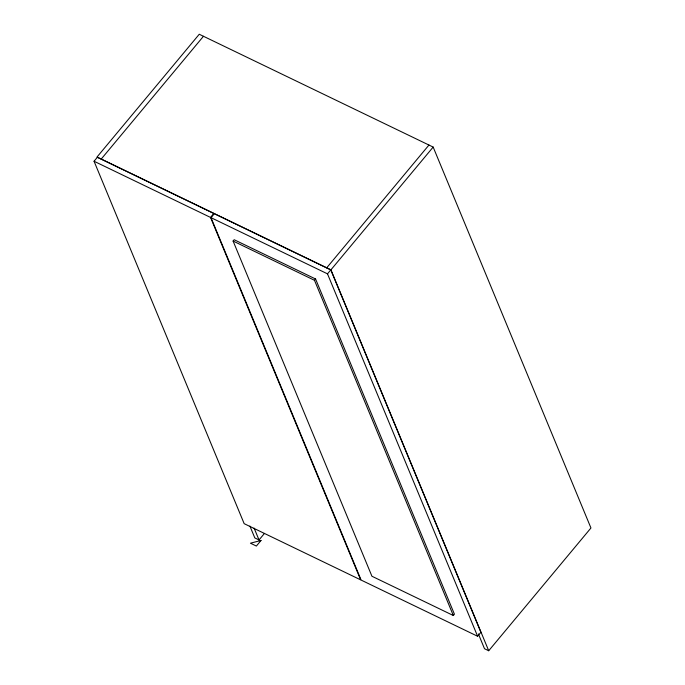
<?xml version="1.0" encoding="UTF-8"?>
<svg xmlns="http://www.w3.org/2000/svg" width="685" height="685" viewBox="0 0 685 685"><rect width="100%" height="100%" fill="white"/><g stroke="black" fill="none" stroke-linecap="round" stroke-linejoin="round"><path stroke-width="1.03" d="M94.05 161.249L97.338 157.302L213.823 213.489L210.535 217.436L360.652 579.852L244.168 523.665L94.05 161.249L210.535 217.436M101.243 159.04L203.471 36.279M211.006 217.659L214.294 213.711L330.778 269.899L480.896 632.315L477.608 636.262L361.123 580.075L211.006 217.659L327.49 273.846L477.608 636.262M233.088 241.043L234.184 239.724L315.579 278.992L454.429 614.197L453.333 615.515L371.938 576.248L233.088 241.043L314.483 280.302L453.333 615.515M314.483 280.302L315.579 278.992M326.728 267.801L428.956 145.04M327.49 273.846L330.778 269.899M330.932 269.83L433.168 147.078L199.258 34.25L97.03 157.011L330.932 269.83L488.713 650.75L590.949 527.989L433.168 147.078M249.905 526.08L254.811 537.922L259.024 539.96L264.47 533.409M488.713 650.75L484.509 648.721L478.37 633.916M254.118 528.118L259.024 539.96M261.011 540.482L256.37 546.056L250.427 543.188L261.011 540.482"/></g></svg>
